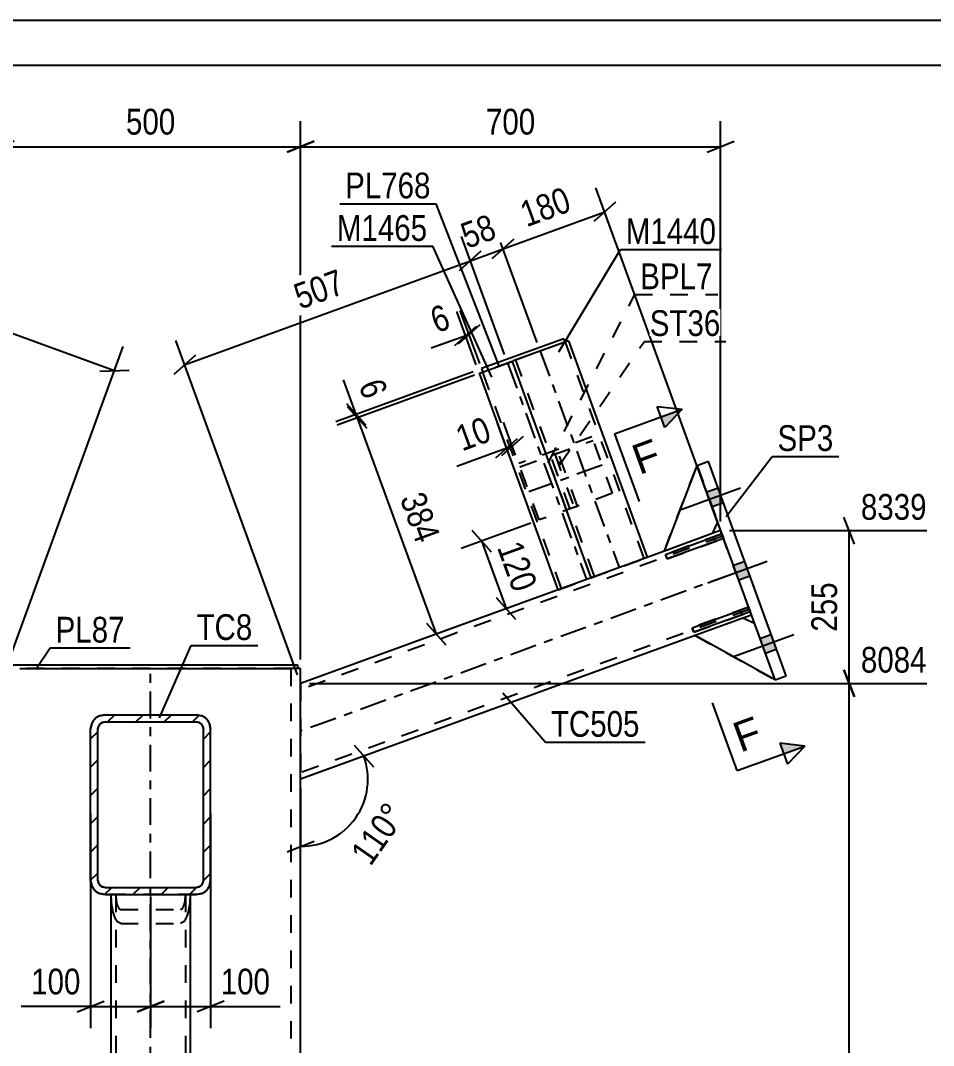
# Model space of a CAD drawing. Header units: millimetres. Extents: x 0 to 841, y 0 to 594.
# Drawn here: x 319.4 to 420.8, y 480.1 to 594 of the extents above; entities that cross this region are included whole.
import ezdxf

# ---------------------------------------------------------------- set-up
doc = ezdxf.new("R2010")
doc.units = ezdxf.units.MM
doc.linetypes.add('DXK_LINE_DOT2', pattern=[3.9198, 1.9599, -1.9599])
doc.linetypes.add('DXK_LINE_DOT3', pattern=[5.9187, 2.979, -0.9799, 0.9799, -0.9799])
doc.styles.add('Arial', font='arial.ttf', dxfattribs={"height": 0.2})
doc.styles.add('Arial Narrow', font='ARIALN.TTF', dxfattribs={"height": 0.2})

# ---------------------------------------------------------------- blocks, each defined once
blk = doc.blocks.new('Unknown-682105598-1132')
at = {"color": 5, "linetype": 'Continuous'}
for p, q in [((841, 594), (0, 594)), ((836, 589), (5, 589))]:
    blk.add_line(p, q, dxfattribs=at)
blk = doc.blocks.new('Part-682105598-3974 - 3835')
at = {"color": 2, "linetype": 'Continuous'}
for p, q in [((319.3, 521.98), (349.44, 521.98)), ((350.5, 521.98), (350.16, 521.98)), ((350.5, 244.16), (350.5, 521.98))]:
    blk.add_line(p, q, dxfattribs=at)
at = {"color": 7, "linetype": 'DXK_LINE_DOT3'}
blk.add_line((333.83, 244.16), (333.83, 521.98), dxfattribs=at)
at = {"color": 7, "linetype": 'DXK_LINE_DOT2'}
for p, q in [((350.16, 521.98), (349.18, 521.98)), ((349.43, 521.98), (349.43, 244.16))]:
    blk.add_line(p, q, dxfattribs=at)
blk = doc.blocks.new('Part-682105598-3912 - 3835')
at = {"color": 2, "linetype": 'Continuous'}
for p, q in [((329.43, 439.99), (329.43, 496.83)), ((338.23, 496.83), (338.23, 439.99))]:
    blk.add_line(p, q, dxfattribs=at)
at = {"color": 7, "linetype": 'DXK_LINE_DOT2'}
for p, q in [((329.43, 496.83), (338.23, 496.83)), ((329.96, 496.83), (329.96, 402.07)), ((337.7, 496.83), (337.7, 402.07)), ((329.51, 495.55), (329.43, 496.75)), ((329.96, 496.75), (330, 496.15)), ((337.66, 496.15), (337.7, 496.75)), ((338.23, 496.75), (338.15, 495.55)), ((330.29, 495.3), (330.5, 495.18)), ((330.5, 495.18), (337.16, 495.18)), ((337.16, 495.18), (337.37, 495.3)), ((330.5, 493.61), (330.09, 493.85)), ((330.5, 493.61), (337.16, 493.61)), ((337.57, 493.85), (337.16, 493.61)), ((329.43, 439.99), (329.43, 402.07)), ((338.23, 439.99), (338.23, 402.07)), ((329.51, 412.5), (329.43, 411.9)), ((329.74, 413.01), (329.51, 412.5)), ((330.09, 413.35), (329.74, 413.01)), ((330.5, 413.47), (330.09, 413.35)), ((330.12, 412.45), (330.29, 412.63)), ((330.29, 412.63), (330.5, 412.69)), ((330.5, 413.47), (337.16, 413.47)), ((330.5, 412.69), (337.16, 412.69)), ((337.57, 413.35), (337.16, 413.47)), ((337.16, 412.69), (337.37, 412.63)), ((337.37, 412.63), (337.54, 412.45)), ((337.92, 413.01), (337.57, 413.35)), ((338.15, 412.5), (337.92, 413.01)), ((338.23, 411.9), (338.15, 412.5)), ((329.96, 411.9), (330, 412.2)), ((330, 412.2), (330.12, 412.45)), ((337.54, 412.45), (337.66, 412.2)), ((337.66, 412.2), (337.7, 411.9)), ((329.43, 402.07), (329.51, 401.47)), ((329.51, 401.47), (329.74, 400.96)), ((330, 401.77), (329.96, 402.07)), ((330.12, 401.51), (330, 401.77)), ((330.29, 401.34), (330.12, 401.51)), ((330.5, 401.28), (330.29, 401.34)), ((330.5, 401.28), (337.16, 401.28)), ((337.37, 401.34), (337.16, 401.28)), ((337.54, 401.51), (337.37, 401.34)), ((337.66, 401.77), (337.54, 401.51)), ((337.7, 402.07), (337.66, 401.77)), ((337.92, 400.96), (338.15, 401.47)), ((338.15, 401.47), (338.23, 402.07)), ((329.74, 400.96), (330.09, 400.62)), ((330.09, 400.62), (330.5, 400.5)), ((330.5, 400.5), (337.16, 400.5)), ((337.16, 400.5), (337.57, 400.62)), ((337.57, 400.62), (337.92, 400.96))]:
    blk.add_line(p, q, dxfattribs=at)
for centre, radius, start, end in [((331.84, 496.3), 1.84, 184.5911, 212.8754), ((335.82, 496.3), 1.84, 327.1246, 355.4089), ((333.18, 495.84), 3.68, 184.5911, 212.8754), ((334.48, 495.84), 3.68, 327.1246, 355.4089)]:
    blk.add_arc(centre, radius, start, end, dxfattribs=at)
blk = doc.blocks.new('Part-682105598-3918 - 3835')
at = {"linetype": 'Continuous'}
h = blk.add_hatch(dxfattribs=at)
h.set_pattern_fill('', scale=0.7, style=0, pattern_type=0)
h.set_pattern_definition([(45, (327.164, 498.4305), (-1.57154, 1.57154), [])])
h.paths.add_polyline_path([(327.16, 515.23), (327.16, 498.43), (327.29, 497.82), (327.63, 497.3), (328.15, 496.95), (328.76, 496.83), (338.9, 496.83), (339.51, 496.95), (340.03, 497.3), (340.38, 497.82), (340.5, 498.43), (340.5, 515.23), (340.38, 515.84), (340.03, 516.36), (339.51, 516.71), (338.9, 516.83), (328.76, 516.83), (328.15, 516.71), (327.63, 516.36), (327.29, 515.84)])
h.paths.add_polyline_path([(328.2, 515.8), (328.46, 515.97), (328.76, 516.03), (338.9, 516.03), (339.2, 515.97), (339.46, 515.8), (339.64, 515.54), (339.7, 515.23), (339.7, 498.43), (339.64, 498.12), (339.46, 497.86), (339.2, 497.69), (338.9, 497.63), (328.76, 497.63), (328.46, 497.69), (328.2, 497.86), (328.02, 498.12), (327.96, 498.43), (327.96, 515.23), (328.02, 515.54)])
at = {"color": 7, "linetype": 'DXK_LINE_DOT2'}
for p, q in [((328.15, 516.71), (328.76, 516.83)), ((328.76, 516.83), (338.9, 516.83)), ((338.9, 516.83), (339.51, 516.71)), ((327.16, 515.23), (327.29, 515.84)), ((327.16, 498.43), (327.16, 515.23)), ((328.02, 515.54), (327.96, 515.23)), ((327.96, 498.43), (327.96, 515.23)), ((328.76, 516.03), (328.46, 515.97)), ((328.76, 516.03), (338.9, 516.03)), ((339.2, 515.97), (338.9, 516.03)), ((339.7, 515.23), (339.64, 515.54)), ((339.7, 498.43), (339.7, 515.23)), ((340.38, 515.84), (340.5, 515.23)), ((340.5, 498.43), (340.5, 515.23)), ((327.29, 497.82), (327.16, 498.43)), ((327.96, 498.43), (328.02, 498.12)), ((339.64, 498.12), (339.7, 498.43)), ((340.5, 498.43), (340.38, 497.82)), ((328.76, 496.83), (328.15, 496.95)), ((328.46, 497.69), (328.76, 497.63)), ((328.76, 497.63), (338.9, 497.63)), ((328.76, 496.83), (338.9, 496.83)), ((338.9, 497.63), (339.2, 497.69)), ((339.51, 496.95), (338.9, 496.83))]:
    blk.add_line(p, q, dxfattribs=at)
at = {"color": 2, "linetype": 'Continuous'}
for p, q in [((328.76, 516.83), (328.15, 516.71)), ((328.76, 516.83), (338.9, 516.83)), ((339.51, 516.71), (338.9, 516.83)), ((327.29, 515.84), (327.16, 515.23)), ((327.16, 498.43), (327.16, 515.23)), ((327.96, 515.23), (328.02, 515.54)), ((327.96, 498.43), (327.96, 515.23)), ((328.46, 515.97), (328.76, 516.03)), ((328.76, 516.03), (338.9, 516.03)), ((338.9, 516.03), (339.2, 515.97)), ((339.64, 515.54), (339.7, 515.23)), ((339.7, 498.43), (339.7, 515.23)), ((340.5, 515.23), (340.38, 515.84)), ((340.5, 498.43), (340.5, 515.23)), ((327.16, 498.43), (327.29, 497.82)), ((328.02, 498.12), (327.96, 498.43)), ((339.7, 498.43), (339.64, 498.12)), ((340.38, 497.82), (340.5, 498.43)), ((328.15, 496.95), (328.76, 496.83)), ((328.76, 497.63), (328.46, 497.69)), ((328.76, 497.63), (338.9, 497.63)), ((328.76, 496.83), (338.9, 496.83)), ((339.2, 497.69), (338.9, 497.63)), ((338.9, 496.83), (339.51, 496.95))]:
    blk.add_line(p, q, dxfattribs=at)
at = {"color": 7, "linetype": 'DXK_LINE_DOT3'}
blk.add_line((333.83, 506.83), (333.83, 506.83), dxfattribs=at)
at = {"color": 7, "linetype": 'DXK_LINE_DOT2'}
for centre, radius, start, end in [((328.76, 515.23), 1.6, 112.5, 157.5), ((338.9, 515.23), 1.6, 22.5, 67.5), ((328.76, 515.23), 0.8, 112.5, 157.5), ((338.9, 515.23), 0.8, 22.5, 67.5), ((328.76, 498.43), 0.8, 202.5, 247.5), ((338.9, 498.43), 0.8, 292.5, 337.5), ((328.76, 498.43), 1.6, 202.5, 247.5), ((338.9, 498.43), 1.6, 292.5, 337.5)]:
    blk.add_arc(centre, radius, start, end, dxfattribs=at)
at = {"color": 2, "linetype": 'Continuous'}
for centre, radius, start, end in [((328.76, 515.23), 1.6, 112.5, 157.5), ((338.9, 515.23), 1.6, 22.5, 67.5), ((328.76, 515.23), 0.8, 112.5, 157.5), ((338.9, 515.23), 0.8, 22.5, 67.5), ((328.76, 498.43), 0.8, 202.5, 247.5), ((338.9, 498.43), 0.8, 292.5, 337.5), ((328.76, 498.43), 1.6, 202.5, 247.5), ((338.9, 498.43), 1.6, 292.5, 337.5)]:
    blk.add_arc(centre, radius, start, end, dxfattribs=at)
blk = doc.blocks.new('Part-682105598-32477 - 3835')
at = {"color": 7, "linetype": 'DXK_LINE_DOT2'}
for p, q in [((382.88, 547.71), (374.74, 544.74)), ((374.87, 544.37), (383.02, 547.33)), ((385.16, 541.44), (382.88, 547.71)), ((377.02, 538.48), (374.74, 544.74)), ((385.16, 541.44), (377.02, 538.48))]:
    blk.add_line(p, q, dxfattribs=at)
at = {"color": 7, "linetype": 'DXK_LINE_DOT3'}
blk.add_line((384.02, 544.57), (375.88, 541.61), dxfattribs=at)
blk = doc.blocks.new('Part-682105598-3948 - 3835')
at = {"color": 2, "linetype": 'Continuous'}
for p, q in [((390.93, 535.02), (394.57, 544.51)), ((396.85, 538.24), (396.25, 536.96)), ((396.25, 536.96), (390.93, 535.02))]:
    blk.add_line(p, q, dxfattribs=at)
at = {"color": 7, "linetype": 'DXK_LINE_DOT2'}
blk.add_line((396.85, 538.24), (394.57, 544.51), dxfattribs=at)
blk = doc.blocks.new('Bolt-682105598-3932 - 3835')
at = {"linetype": 'Continuous'}
for points in [[(397.49, 540.39), (396.9, 542.02), (395.64, 541.56), (396.24, 539.94)], [(397.49, 540.39), (396.9, 542.02), (395.64, 541.56), (396.24, 539.94)], [(397.49, 540.39), (396.9, 542.02), (395.64, 541.56), (396.24, 539.94)], [(400.45, 532.25), (399.86, 533.88), (398.61, 533.42), (399.2, 531.79)], [(400.45, 532.25), (399.86, 533.88), (398.61, 533.42), (399.2, 531.79)], [(403.42, 524.1), (402.83, 525.73), (401.57, 525.28), (402.17, 523.65)], [(403.42, 524.1), (402.83, 525.73), (401.57, 525.28), (402.17, 523.65)], [(403.42, 524.1), (402.83, 525.73), (401.57, 525.28), (402.17, 523.65)]]:
    blk.add_hatch(color=1, dxfattribs=at).paths.add_polyline_path(points)
at = {"color": 1, "linetype": 'Continuous'}
for p, q in [((399.39, 542), (392.81, 539.61)), ((399.39, 542), (392.81, 539.61)), ((399.39, 542), (392.81, 539.61)), ((396.9, 542.02), (395.64, 541.56)), ((396.9, 542.02), (395.64, 541.56)), ((396.9, 542.02), (395.64, 541.56)), ((397.49, 540.39), (396.24, 539.94)), ((397.49, 540.39), (396.24, 539.94)), ((397.49, 540.39), (396.24, 539.94)), ((402.35, 533.86), (395.77, 531.47)), ((402.35, 533.86), (395.77, 531.47)), ((399.86, 533.88), (398.61, 533.42)), ((399.86, 533.88), (398.61, 533.42)), ((400.45, 532.25), (399.2, 531.79)), ((400.45, 532.25), (399.2, 531.79)), ((405.31, 525.72), (398.74, 523.32)), ((405.31, 525.72), (398.74, 523.32)), ((405.31, 525.72), (398.74, 523.32)), ((402.83, 525.73), (401.57, 525.28)), ((402.83, 525.73), (401.57, 525.28)), ((402.83, 525.73), (401.57, 525.28)), ((403.42, 524.1), (402.17, 523.65)), ((403.42, 524.1), (402.17, 523.65)), ((403.42, 524.1), (402.17, 523.65))]:
    blk.add_line(p, q, dxfattribs=at)
blk = doc.blocks.new('Part-682105598-3946 - 3835')
at = {"color": 2, "linetype": 'Continuous'}
for p, q in [((399.67, 527.57), (394.35, 525.63)), ((400.96, 526.97), (399.67, 527.57)), ((403.24, 520.7), (394.35, 525.63))]:
    blk.add_line(p, q, dxfattribs=at)
at = {"color": 7, "linetype": 'DXK_LINE_DOT2'}
blk.add_line((403.24, 520.7), (400.96, 526.97), dxfattribs=at)
blk = doc.blocks.new('Part-682105598-3947 - 3835')
at = {"color": 7, "linetype": 'DXK_LINE_DOT2'}
for p, q in [((399.67, 527.57), (394.35, 525.63)), ((400.96, 526.97), (399.67, 527.57)), ((403.24, 520.7), (400.96, 526.97)), ((394.35, 525.63), (403.24, 520.7))]:
    blk.add_line(p, q, dxfattribs=at)
blk = doc.blocks.new('Part-682105598-3949 - 3835')
at = {"color": 7, "linetype": 'DXK_LINE_DOT2'}
for p, q in [((390.93, 535.02), (394.57, 544.51)), ((394.57, 544.51), (396.85, 538.24)), ((396.85, 538.24), (396.25, 536.96)), ((396.25, 536.96), (390.93, 535.02))]:
    blk.add_line(p, q, dxfattribs=at)
blk = doc.blocks.new('Part-682105598-3950 - 3835')
at = {"color": 2, "linetype": 'Continuous'}
for p, q in [((391.07, 534.65), (397.33, 536.93)), ((397.33, 536.93), (397.51, 536.43)), ((397.51, 536.43), (391.25, 534.15)), ((391.25, 534.15), (391.07, 534.65))]:
    blk.add_line(p, q, dxfattribs=at)
at = {"color": 7, "linetype": 'DXK_LINE_DOT2'}
blk.add_line((396.57, 536.09), (396.39, 536.59), dxfattribs=at)
blk = doc.blocks.new('Part-682105598-3951 - 3835')
at = {"color": 2, "linetype": 'Continuous'}
for p, q in [((394.03, 526.5), (400.3, 528.78)), ((400.3, 528.78), (400.48, 528.28)), ((400.48, 528.28), (394.21, 526)), ((394.21, 526), (394.03, 526.5))]:
    blk.add_line(p, q, dxfattribs=at)
at = {"color": 7, "linetype": 'DXK_LINE_DOT2'}
blk.add_line((399.54, 527.94), (399.36, 528.44), dxfattribs=at)
blk = doc.blocks.new('Part-682105598-3952 - 3835')
at = {"color": 7, "linetype": 'DXK_LINE_DOT2'}
for p, q in [((397.33, 536.93), (391.07, 534.65)), ((397.51, 536.43), (397.33, 536.93)), ((391.25, 534.15), (397.51, 536.43)), ((396.57, 536.09), (396.39, 536.59)), ((391.07, 534.65), (391.25, 534.15))]:
    blk.add_line(p, q, dxfattribs=at)
blk = doc.blocks.new('Part-682105598-3953 - 3835')
at = {"color": 7, "linetype": 'DXK_LINE_DOT2'}
for p, q in [((400.3, 528.78), (394.03, 526.5)), ((400.48, 528.28), (400.3, 528.78)), ((394.21, 526), (400.48, 528.28)), ((399.36, 528.44), (399.54, 527.94)), ((394.03, 526.5), (394.21, 526))]:
    blk.add_line(p, q, dxfattribs=at)
blk = doc.blocks.new('Part-682105598-3995 - 3835')
at = {"color": 7, "linetype": 'DXK_LINE_DOT2'}
for p, q in [((328.76, 516.83), (328.15, 516.71)), ((328.76, 516.83), (338.9, 516.83)), ((339.51, 516.71), (338.9, 516.83)), ((327.29, 515.84), (327.16, 515.23)), ((327.16, 498.43), (327.16, 515.23)), ((327.96, 515.23), (328.02, 515.54)), ((327.96, 498.43), (327.96, 515.23)), ((328.46, 515.97), (328.76, 516.03)), ((328.76, 516.03), (338.9, 516.03)), ((338.9, 516.03), (339.2, 515.97)), ((339.64, 515.54), (339.7, 515.23)), ((339.7, 498.43), (339.7, 515.23)), ((340.5, 515.23), (340.38, 515.84)), ((340.5, 498.43), (340.5, 515.23)), ((327.16, 498.43), (327.29, 497.82)), ((328.02, 498.12), (327.96, 498.43)), ((339.7, 498.43), (339.64, 498.12)), ((340.38, 497.82), (340.5, 498.43)), ((328.15, 496.95), (328.76, 496.83)), ((328.76, 497.63), (328.46, 497.69)), ((328.76, 497.63), (338.9, 497.63)), ((338.9, 496.83), (328.76, 496.83)), ((339.2, 497.69), (338.9, 497.63)), ((338.9, 496.83), (339.51, 496.95))]:
    blk.add_line(p, q, dxfattribs=at)
at = {"color": 7, "linetype": 'DXK_LINE_DOT3'}
blk.add_line((333.83, 506.83), (333.83, 506.83), dxfattribs=at)
at = {"color": 7, "linetype": 'DXK_LINE_DOT2'}
for centre, radius, start, end in [((328.76, 515.23), 1.6, 112.5, 157.5), ((338.9, 515.23), 1.6, 22.5, 67.5), ((328.76, 515.23), 0.8, 112.5, 157.5), ((338.9, 515.23), 0.8, 22.5, 67.5), ((328.76, 498.43), 0.8, 202.5, 247.5), ((338.9, 498.43), 0.8, 292.5, 337.5), ((328.76, 498.43), 1.6, 202.5, 247.5), ((338.9, 498.43), 1.6, 292.5, 337.5)]:
    blk.add_arc(centre, radius, start, end, dxfattribs=at)
blk = doc.blocks.new('Part-682105598-4023 - 3835')
at = {"color": 2, "linetype": 'Continuous'}
for p, q in [((317.5, 521.98), (317.5, 522.38)), ((317.5, 522.38), (350.16, 522.38)), ((318.23, 521.98), (317.5, 521.98)), ((350.16, 521.98), (349.44, 521.98)), ((350.16, 522.38), (350.16, 521.98))]:
    blk.add_line(p, q, dxfattribs=at)
at = {"color": 7, "linetype": 'DXK_LINE_DOT2'}
blk.add_line((349.44, 521.98), (318.23, 521.98), dxfattribs=at)
blk = doc.blocks.new('Part-682105598-4032 - 3835')
at = {"color": 7, "linetype": 'DXK_LINE_DOT2'}
for p, q in [((397.42, 536.68), (350.5, 519.6)), ((396.25, 536.96), (390.93, 535.02)), ((400.61, 527.91), (397.19, 537.3)), ((400.39, 528.53), (350.5, 510.38)), ((399.67, 527.57), (394.35, 525.63)), ((350.5, 520.31), (350.5, 509.67))]:
    blk.add_line(p, q, dxfattribs=at)
at = {"color": 2, "linetype": 'Continuous'}
for p, q in [((397.19, 537.3), (396.25, 536.96)), ((390.93, 535.02), (350.5, 520.31)), ((400.61, 527.91), (399.67, 527.57)), ((394.35, 525.63), (350.5, 509.67))]:
    blk.add_line(p, q, dxfattribs=at)
at = {"color": 7, "linetype": 'DXK_LINE_DOT3'}
blk.add_line((398.9, 532.61), (350.5, 514.99), dxfattribs=at)
blk = doc.blocks.new('Part-682105598-4042 - 3835')
at = {"color": 2, "linetype": 'Continuous'}
for p, q in [((395.83, 544.96), (394.57, 544.51)), ((404.49, 521.16), (395.83, 544.96)), ((403.24, 520.7), (394.57, 544.51)), ((403.24, 520.7), (404.49, 521.16))]:
    blk.add_line(p, q, dxfattribs=at)
blk = doc.blocks.new('Part-682105598-32472 - 3835')
at = {"color": 2, "linetype": 'Continuous'}
for q in [(374.13, 556.15), (389.03, 534.33)]:
    blk.add_line((380.28, 558.39), q, dxfattribs=at)
at = {"color": 7, "linetype": 'DXK_LINE_DOT3'}
blk.add_line((377.14, 557.25), (385.9, 533.19), dxfattribs=at)
at = {"color": 7, "linetype": 'DXK_LINE_DOT2'}
for p, q in [((379.9, 558.25), (388.66, 534.19)), ((374.13, 556.15), (374.01, 556.11)), ((374.01, 556.11), (382.77, 532.05)), ((374.39, 556.25), (374.42, 556.26)), ((374.39, 556.25), (383.15, 532.19)), ((382.77, 532.05), (389.03, 534.33)), ((389.03, 534.33), (389.03, 534.33)), ((389.03, 534.33), (389.03, 534.33))]:
    blk.add_line(p, q, dxfattribs=at)
blk = doc.blocks.new('Part-682105598-32474 - 3835')
at = {"color": 2, "linetype": 'Continuous'}
for p, q in [((370.37, 554.79), (374.01, 556.11)), ((374.01, 556.11), (382.77, 532.05)), ((379.13, 530.73), (370.37, 554.79))]:
    blk.add_line(p, q, dxfattribs=at)
at = {"color": 7, "linetype": 'DXK_LINE_DOT2'}
for p, q in [((379.51, 530.86), (370.75, 554.92)), ((379.13, 530.72), (382.77, 532.05)), ((382.77, 532.05), (382.77, 532.05)), ((382.77, 532.05), (382.77, 532.05)), ((382.77, 532.05), (382.77, 532.05)), ((379.13, 530.73), (379.13, 530.72)), ((379.13, 530.72), (379.13, 530.73))]:
    blk.add_line(p, q, dxfattribs=at)
at = {"color": 7, "linetype": 'DXK_LINE_DOT3'}
blk.add_line((373.5, 555.93), (382.26, 531.86), dxfattribs=at)
blk = doc.blocks.new('Part-682105598-32476 - 3835')
at = {"color": 2, "linetype": 'Continuous'}
for p, q in [((379.76, 558.63), (370.61, 555.3)), ((379.9, 558.25), (379.76, 558.63)), ((374.13, 556.15), (374.01, 556.11)), ((370.61, 555.3), (370.75, 554.92))]:
    blk.add_line(p, q, dxfattribs=at)
at = {"color": 7, "linetype": 'DXK_LINE_DOT2'}
for p, q in [((379.9, 558.25), (374.13, 556.15)), ((374.01, 556.11), (370.75, 554.92))]:
    blk.add_line(p, q, dxfattribs=at)
blk = doc.blocks.new('Part-682105598-32478 - 3835')
at = {"color": 7, "linetype": 'DXK_LINE_DOT2'}
for p, q in [((379.14, 545.92), (378.76, 545.78)), ((378.76, 545.78), (380.9, 539.89)), ((381.28, 540.03), (379.14, 545.92)), ((379.1, 544.84), (379.48, 544.98)), ((380.9, 539.89), (381.28, 540.03))]:
    blk.add_line(p, q, dxfattribs=at)
blk = doc.blocks.new('StraightDimension-682105598-35971 - 3835')
at = {"color": 7, "linetype": 'Continuous'}
for p, q in [((294.5, 556.87), (299.03, 569.32)), ((299.67, 566.69), (296.44, 566.59)), ((298.05, 566.64), (329.82, 555.08)), ((317.51, 521.25), (330.79, 557.75)), ((328.2, 555.03), (331.43, 555.13))]:
    blk.add_line(p, q, dxfattribs=at)
at = {"color": 0}
blk.add_wipeout([(317.33, 560.42), (318.77, 564.37), (312.49, 566.65), (311.05, 562.71)], dxfattribs=at)
at = {"color": 3, "style": 'Arial Narrow'}
blk.add_text('507', height=2.863, rotation=-20.002, dxfattribs=at).set_placement((311.82, 563.06))
blk = doc.blocks.new('StraightDimension-682105598-36334 - 3835')
at = {"color": 7, "linetype": 'Continuous'}
for p, q in [((396.85, 538.24), (383.32, 575.41)), ((385.5, 573.81), (383.1, 571.66)), ((373.01, 568.62), (384.3, 572.73)), ((376.8, 558.19), (372.03, 571.3)), ((371.8, 567.55), (374.21, 569.7))]:
    blk.add_line(p, q, dxfattribs=at)
at = {"color": 0}
blk.add_wipeout([(381.54, 572.53), (380.1, 576.47), (373.82, 574.19), (375.26, 570.24)], dxfattribs=at)
at = {"color": 3, "style": 'Arial Narrow'}
blk.add_text('180', height=2.863, rotation=20.002, dxfattribs=at).set_placement((375.61, 571.01))
blk = doc.blocks.new('StraightDimension-682105598-4086 - 3835')
at = {"color": 7, "linetype": 'Continuous'}
for p, q in [((340.5, 505.83), (340.5, 481.99)), ((333.83, 496.63), (333.83, 481.99)), ((332.33, 483.79), (335.33, 484.99)), ((333.83, 484.39), (340.5, 484.39)), ((342, 484.99), (339, 483.79)), ((340.5, 484.39), (348.23, 484.39)), ((340.5, 484.39), (348.23, 484.39))]:
    blk.add_line(p, q, dxfattribs=at)
at = {"color": 0}
blk.add_wipeout([(347.71, 485.14), (347.71, 489.34), (341.02, 489.34), (341.02, 485.14)], dxfattribs=at)
at = {"color": 3, "style": 'Arial Narrow'}
blk.add_text('100', height=2.863, dxfattribs=at).set_placement((341.62, 485.74))
blk = doc.blocks.new('StraightDimension-682105598-4109 - 3835')
at = {"color": 7, "linetype": 'Continuous'}
for p, q in [((327.16, 505.83), (327.16, 481.99)), ((333.83, 496.63), (333.83, 481.99)), ((327.16, 484.39), (319.43, 484.39)), ((327.16, 484.39), (319.43, 484.39)), ((325.66, 483.79), (328.66, 484.99)), ((327.16, 484.39), (333.83, 484.39)), ((335.33, 484.99), (332.33, 483.79))]:
    blk.add_line(p, q, dxfattribs=at)
at = {"color": 0}
blk.add_wipeout([(326.64, 485.14), (326.64, 489.34), (319.95, 489.34), (319.95, 485.14)], dxfattribs=at)
at = {"color": 3, "style": 'Arial Narrow'}
blk.add_text('100', height=2.863, dxfattribs=at).set_placement((320.55, 485.74))
blk = doc.blocks.new('AngleDimension-682105598-12194 - 3835')
at = {"color": 7, "linetype": 'Continuous'}
for p, q in [((356.45, 513.43), (358.6, 511.02)), ((357.52, 512.22), (350.5, 509.67)), ((350.5, 502.19), (350.5, 509.67)), ((350.5, 508.67), (350.5, 502.19)), ((349, 501.59), (352, 502.79))]:
    blk.add_line(p, q, dxfattribs=at)
blk.add_arc((350.5, 509.67), 7.48, 270, 19.9997, dxfattribs=at)
at = {"color": 0}
blk.add_wipeout([(363.18, 505.85), (359.74, 508.26), (354.98, 501.47), (358.42, 499.06)], dxfattribs=at)
at = {"color": 3, "style": 'Arial Narrow'}
blk.add_text('110°', height=2.863, rotation=54.9982, dxfattribs=at).set_placement((358.27, 499.9))
blk = doc.blocks.new('StraightDimension-682105598-29090 - 3835')
at = {"color": 7, "linetype": 'Continuous'}
for p, q in [((412.08, 535.8), (410.88, 538.8)), ((398.19, 537.3), (420.1, 537.3)), ((411.48, 520.31), (411.48, 537.3)), ((410.88, 521.81), (412.08, 518.81)), ((351.5, 520.31), (420.1, 520.31))]:
    blk.add_line(p, q, dxfattribs=at)
at = {"color": 0}
blk.add_wipeout([(410.73, 532.15), (406.53, 532.15), (406.53, 525.46), (410.73, 525.46)], dxfattribs=at)
at = {"color": 3, "style": 'Arial Narrow'}
blk.add_text('255', height=2.863, rotation=90.0002, dxfattribs=at).set_placement((410.13, 526.06))
at = {"color": 0, "linetype": 'Continuous'}
blk.add_wipeout([(420.7, 537.9), (420.7, 542.1), (412.18, 542.1), (412.18, 537.9)], dxfattribs=at)
at = {"color": 3, "linetype": 'Continuous', "style": 'Arial Narrow'}
blk.add_text('8339', height=2.863, dxfattribs=at).set_placement((412.78, 538.5))
blk = doc.blocks.new('StraightDimension-682105598-29091 - 3835')
at = {"color": 7, "linetype": 'Continuous'}
for p, q in [((412.08, 518.81), (410.88, 521.81)), ((351.5, 520.31), (420.1, 520.31)), ((411.48, 304.2), (411.48, 520.31))]:
    blk.add_line(p, q, dxfattribs=at)
at = {"color": 0, "linetype": 'Continuous'}
blk.add_wipeout([(420.7, 520.91), (420.7, 525.11), (412.18, 525.11), (412.18, 520.91)], dxfattribs=at)
at = {"color": 3, "linetype": 'Continuous', "style": 'Arial Narrow'}
blk.add_text('8084', height=2.863, dxfattribs=at).set_placement((412.78, 521.51))
blk = doc.blocks.new('StraightDimension-682105598-29312 - 3835')
at = {"color": 7, "linetype": 'Continuous'}
for p, q in [((350.5, 522.98), (350.5, 582.82)), ((397.19, 538.3), (397.19, 582.82)), ((352, 580.57), (349, 579.37)), ((350.5, 579.97), (397.19, 579.97)), ((395.69, 579.37), (398.69, 580.57))]:
    blk.add_line(p, q, dxfattribs=at)
at = {"color": 0}
blk.add_wipeout([(377.19, 580.72), (377.19, 584.92), (370.5, 584.92), (370.5, 580.72)], dxfattribs=at)
at = {"color": 3, "style": 'Arial Narrow'}
blk.add_text('700', height=2.863, dxfattribs=at).set_placement((371.1, 581.32))
blk = doc.blocks.new('StraightDimension-682105598-29313 - 3835')
at = {"color": 7, "linetype": 'Continuous'}
for p, q in [((317.16, 522.98), (317.16, 582.82)), ((350.5, 522.98), (350.5, 582.82)), ((318.66, 580.57), (315.66, 579.37)), ((317.16, 579.97), (350.5, 579.97)), ((349, 579.37), (352, 580.57))]:
    blk.add_line(p, q, dxfattribs=at)
at = {"color": 0}
blk.add_wipeout([(337.17, 580.72), (337.17, 584.92), (330.49, 584.92), (330.49, 580.72)], dxfattribs=at)
at = {"color": 3, "style": 'Arial Narrow'}
blk.add_text('500', height=2.863, dxfattribs=at).set_placement((331.09, 581.32))
blk = doc.blocks.new('StraightDimension-682105598-36335 - 3835')
at = {"color": 7, "linetype": 'Continuous'}
for p, q in [((376.8, 558.19), (372.03, 571.3)), ((373.16, 556.87), (368.39, 569.98)), ((369.37, 567.3), (373.01, 568.62)), ((374.21, 569.7), (371.8, 567.55)), ((368.16, 566.22), (370.57, 568.38))]:
    blk.add_line(p, q, dxfattribs=at)
at = {"color": 0}
blk.add_wipeout([(373.21, 569.5), (371.77, 573.44), (367.21, 571.78), (368.65, 567.84)], dxfattribs=at)
at = {"color": 3, "style": 'Arial Narrow'}
blk.add_text('58', height=2.863, rotation=20.002, dxfattribs=at).set_placement((369.01, 568.6))
blk = doc.blocks.new('StraightDimension-682105598-36336 - 3835')
at = {"color": 7, "linetype": 'Continuous'}
for p, q in [((373.16, 556.87), (368.39, 569.98)), ((368.16, 566.22), (370.57, 568.38)), ((337.6, 555.74), (369.37, 567.3)), ((350.16, 521.25), (336.63, 558.42)), ((338.81, 556.81), (336.4, 554.66))]:
    blk.add_line(p, q, dxfattribs=at)
at = {"color": 0}
blk.add_wipeout([(356.37, 563.37), (354.93, 567.31), (348.65, 565.03), (350.09, 561.08)], dxfattribs=at)
at = {"color": 3, "style": 'Arial Narrow'}
blk.add_text('507', height=2.863, rotation=20.002, dxfattribs=at).set_placement((350.45, 561.85))
blk = doc.blocks.new('StraightDimension-682105598-36398 - 3835')
at = {"color": 7, "linetype": 'Continuous'}
for p, q in [((369.81, 554.58), (354.55, 549.03)), ((357.88, 548.64), (355.72, 551.05)), ((356.8, 549.85), (365.56, 525.79)), ((378.19, 530.38), (363.3, 524.96)), ((364.48, 526.99), (366.64, 524.58))]:
    blk.add_line(p, q, dxfattribs=at)
at = {"color": 0}
blk.add_wipeout([(363.03, 534.93), (366.98, 536.37), (364.69, 542.65), (360.74, 541.21)], dxfattribs=at)
at = {"color": 3, "style": 'Arial Narrow'}
blk.add_text('384', height=2.863, rotation=-69.9983, dxfattribs=at).set_placement((361.51, 540.86))
blk = doc.blocks.new('StraightDimension-682105598-36399 - 3835')
at = {"color": 7, "linetype": 'Continuous'}
for p, q in [((369.67, 554.96), (354.41, 549.4)), ((369.81, 554.58), (354.55, 549.03)), ((355.59, 551.43), (357.74, 549.02)), ((357.88, 548.64), (355.72, 551.05)), ((356.66, 550.22), (356.8, 549.85))]:
    blk.add_line(p, q, dxfattribs=at)
at = {"color": 0}
blk.add_wipeout([(357.19, 550.97), (361.14, 552.41), (360.1, 555.26), (356.15, 553.82)], dxfattribs=at)
at = {"color": 7, "linetype": 'Continuous'}
blk.add_line((356.66, 550.22), (355.27, 554.06), dxfattribs=at)
blk.add_line((356.66, 550.22), (355.27, 554.06), dxfattribs=at)
at = {"color": 3, "style": 'Arial Narrow'}
blk.add_text('6', height=2.86, rotation=-69.9983, dxfattribs=at).set_placement((356.92, 553.46))
blk = doc.blocks.new('StraightDimension-682105598-36423 - 3835')
at = {"color": 7, "linetype": 'Continuous'}
for p, q in [((370.41, 555.86), (368.25, 561.78)), ((370.03, 555.73), (367.88, 561.64)), ((367.65, 557.88), (370.06, 560.04)), ((370.43, 560.18), (368.02, 558.02)), ((368.85, 558.96), (369.23, 559.1))]:
    blk.add_line(p, q, dxfattribs=at)
at = {"color": 0}
blk.add_wipeout([(368.1, 559.49), (366.67, 563.43), (363.82, 562.4), (365.26, 558.45)], dxfattribs=at)
at = {"color": 7, "linetype": 'Continuous'}
blk.add_line((368.85, 558.96), (365.02, 557.57), dxfattribs=at)
blk.add_line((368.85, 558.96), (365.02, 557.57), dxfattribs=at)
at = {"color": 3, "style": 'Arial Narrow'}
blk.add_text('6', height=2.86, rotation=20.002, dxfattribs=at).set_placement((365.62, 559.22))
blk = doc.blocks.new('StraightDimension-682105598-36446 - 3835')
at = {"color": 7, "linetype": 'Continuous'}
for p, q in [((376.08, 538.14), (368.35, 535.32)), ((369.53, 537.35), (371.68, 534.94)), ((370.61, 536.15), (373.35, 528.62)), ((378.19, 530.38), (371.09, 527.8)), ((374.42, 527.41), (372.27, 529.82))]:
    blk.add_line(p, q, dxfattribs=at)
at = {"color": 0}
blk.add_wipeout([(373.82, 529.5), (377.77, 530.93), (375.48, 537.22), (371.54, 535.78)], dxfattribs=at)
at = {"color": 3, "style": 'Arial Narrow'}
blk.add_text('120', height=2.863, rotation=-69.9983, dxfattribs=at).set_placement((372.31, 535.42))
blk = doc.blocks.new('StraightDimension-682105598-36485 - 3835')
at = {"color": 7, "linetype": 'Continuous'}
for p, q in [((374.39, 545.68), (373.06, 549.36)), ((373.77, 545.45), (372.43, 549.13)), ((372.2, 545.37), (374.61, 547.53)), ((375.24, 547.76), (372.83, 545.6)), ((373.41, 546.45), (374.03, 546.68))]:
    blk.add_line(p, q, dxfattribs=at)
at = {"color": 0}
blk.add_wipeout([(372.66, 546.98), (371.22, 550.92), (366.66, 549.26), (368.09, 545.32)], dxfattribs=at)
at = {"color": 7, "linetype": 'Continuous'}
blk.add_line((373.41, 546.45), (367.86, 544.43), dxfattribs=at)
blk.add_line((373.41, 546.45), (367.86, 544.43), dxfattribs=at)
at = {"color": 3, "style": 'Arial Narrow'}
blk.add_text('10', height=2.863, rotation=20.002, dxfattribs=at).set_placement((368.45, 546.09))
blk = doc.blocks.new('Mark-682105598-32601 - 3835')
at = {"color": 30, "linetype": 'Continuous'}
for p in [(353.93, 568.9), (371.74, 554.36)]:
    blk.add_line(p, (365.18, 568.9), dxfattribs=at)
at = {"color": 0}
blk.add_wipeout([(364.58, 569.5), (364.58, 572.5), (354.53, 572.5), (354.53, 569.5)], dxfattribs=at)
blk.add_wipeout([(364.58, 569.5), (364.58, 572.5), (354.53, 572.5), (354.53, 569.5)], dxfattribs=at)
at = {"color": 3, "style": 'Arial Narrow'}
blk.add_text('M1465', height=2.863, dxfattribs=at).set_placement((354.53, 569.5))
blk = doc.blocks.new('Mark-682105598-3914 - 3835')
at = {"color": 30, "linetype": 'Continuous'}
for p, q in [((334.82, 516.47), (338.33, 524.54)), ((338.33, 524.54), (345.73, 524.54))]:
    blk.add_line(p, q, dxfattribs=at)
at = {"color": 0}
blk.add_wipeout([(345.13, 525.14), (345.13, 528.14), (338.93, 528.14), (338.93, 525.14)], dxfattribs=at)
blk.add_wipeout([(345.13, 525.14), (345.13, 528.14), (338.93, 528.14), (338.93, 525.14)], dxfattribs=at)
at = {"color": 3, "style": 'Arial Narrow'}
blk.add_text('TC8', height=2.863, dxfattribs=at).set_placement((338.93, 525.14))
blk = doc.blocks.new('Mark-682105598-32595 - 3835')
at = {"color": 30, "linetype": 'Continuous'}
for p, q in [((379.2, 557.17), (386.04, 568.54)), ((386.04, 568.54), (397.3, 568.54))]:
    blk.add_line(p, q, dxfattribs=at)
at = {"color": 0}
blk.add_wipeout([(396.7, 569.14), (396.7, 572.14), (386.64, 572.14), (386.64, 569.14)], dxfattribs=at)
blk.add_wipeout([(396.7, 569.14), (396.7, 572.14), (386.64, 572.14), (386.64, 569.14)], dxfattribs=at)
at = {"color": 3, "style": 'Arial Narrow'}
blk.add_text('M1440', height=2.863, dxfattribs=at).set_placement((386.64, 569.14))
blk = doc.blocks.new('Mark-682105598-4019 - 3835')
at = {"color": 30, "linetype": 'Continuous'}
for p, q in [((321.22, 522.11), (322.67, 524.25)), ((322.67, 524.25), (331.54, 524.25))]:
    blk.add_line(p, q, dxfattribs=at)
at = {"color": 0}
blk.add_wipeout([(330.94, 524.85), (330.94, 527.85), (323.27, 527.85), (323.27, 524.85)], dxfattribs=at)
blk.add_wipeout([(330.94, 524.85), (330.94, 527.85), (323.27, 527.85), (323.27, 524.85)], dxfattribs=at)
at = {"color": 3, "style": 'Arial Narrow'}
blk.add_text('PL87', height=2.863, dxfattribs=at).set_placement((323.27, 524.85))
blk = doc.blocks.new('Mark-682105598-4028 - 3835')
at = {"color": 30, "linetype": 'Continuous'}
for p, q in [((372.99, 519.26), (377.72, 513.78)), ((377.72, 513.78), (388.79, 513.78))]:
    blk.add_line(p, q, dxfattribs=at)
at = {"color": 0}
blk.add_wipeout([(388.19, 514.38), (388.19, 517.38), (378.32, 517.38), (378.32, 514.38)], dxfattribs=at)
blk.add_wipeout([(388.19, 514.38), (388.19, 517.38), (378.32, 517.38), (378.32, 514.38)], dxfattribs=at)
at = {"color": 3, "style": 'Arial Narrow'}
blk.add_text('TC505', height=2.863, dxfattribs=at).set_placement((378.32, 514.38))
blk = doc.blocks.new('Mark-682105598-4038 - 3835')
at = {"color": 30, "linetype": 'Continuous'}
for p, q in [((397.8, 538.87), (402.91, 545.55)), ((402.91, 545.55), (410.32, 545.55))]:
    blk.add_line(p, q, dxfattribs=at)
at = {"color": 0}
blk.add_wipeout([(409.72, 546.15), (409.72, 549.15), (403.51, 549.15), (403.51, 546.15)], dxfattribs=at)
blk.add_wipeout([(409.72, 546.15), (409.72, 549.15), (403.51, 549.15), (403.51, 546.15)], dxfattribs=at)
at = {"color": 3, "style": 'Arial Narrow'}
blk.add_text('SP3', height=2.863, dxfattribs=at).set_placement((403.51, 546.15))
blk = doc.blocks.new('SectionMark-682105598-17131 - 3835')
at = {"linetype": 'Continuous'}
for points in [[(391, 548.76), (390.57, 549.94), (392.92, 550.79)], [(404.19, 512.5), (403.77, 513.67), (406.54, 513.35)]]:
    blk.add_hatch(color=6, dxfattribs=at).paths.add_polyline_path(points)
at = {"color": 6, "linetype": 'Continuous'}
for p, q in [((391, 548.76), (390.14, 551.11)), ((390.14, 551.11), (392.92, 550.79)), ((392.92, 550.79), (391, 548.76)), ((406.54, 513.35), (403.77, 513.67)), ((403.77, 513.67), (404.62, 511.32)), ((406.54, 513.35), (404.62, 511.32))]:
    blk.add_line(p, q, dxfattribs=at)
at = {"color": 0, "linetype": 'Continuous'}
for points in [[(390.81, 544.44), (389.62, 547.73), (386.94, 546.75), (388.14, 543.46)], [(402.05, 513.58), (400.85, 516.87), (398.17, 515.89), (399.37, 512.6)]]:
    blk.add_wipeout(points, dxfattribs=at)
at = {"color": 6, "linetype": 'Continuous'}
for p, q in [((385.4, 548.05), (392.92, 550.79)), ((385.4, 548.05), (388.14, 540.54)), ((399.03, 510.62), (396.29, 518.14)), ((399.03, 510.62), (406.54, 513.35))]:
    blk.add_line(p, q, dxfattribs=at)
at = {"color": 3, "linetype": 'Continuous', "style": 'Arial'}
for p in [(388.14, 543.46), (399.37, 512.6)]:
    blk.add_text('F', height=3.34, rotation=20.002, dxfattribs=at).set_placement(p)
blk = doc.blocks.new('Mark-682105598-32607 - 3835')
at = {"color": 30, "linetype": 'Continuous'}
for p in [(354.85, 573.63), (372.53, 555.7)]:
    blk.add_line(p, (365.55, 573.63), dxfattribs=at)
at = {"color": 0}
blk.add_wipeout([(364.95, 574.23), (364.95, 577.23), (355.45, 577.23), (355.45, 574.23)], dxfattribs=at)
blk.add_wipeout([(364.95, 574.23), (364.95, 577.23), (355.45, 577.23), (355.45, 574.23)], dxfattribs=at)
at = {"color": 3, "style": 'Arial Narrow'}
blk.add_text('PL768', height=2.863, dxfattribs=at).set_placement((355.45, 574.23))
blk = doc.blocks.new('Mark-682105598-32610 - 3835')
at = {"color": 30, "linetype": 'DXK_LINE_DOT2'}
for p, q in [((378.01, 544.81), (387.65, 563.53)), ((387.65, 563.53), (396.89, 563.53))]:
    blk.add_line(p, q, dxfattribs=at)
at = {"color": 0}
blk.add_wipeout([(396.29, 564.13), (396.29, 567.13), (388.25, 567.13), (388.25, 564.13)], dxfattribs=at)
blk.add_wipeout([(396.29, 564.13), (396.29, 567.13), (388.25, 567.13), (388.25, 564.13)], dxfattribs=at)
at = {"color": 3, "style": 'Arial Narrow'}
blk.add_text('BPL7', height=2.863, dxfattribs=at).set_placement((388.25, 564.13))
blk = doc.blocks.new('Mark-682105598-32613 - 3835')
at = {"color": 30, "linetype": 'DXK_LINE_DOT2'}
for p, q in [((379.3, 544.65), (388.71, 558.33)), ((388.71, 558.33), (397.76, 558.33))]:
    blk.add_line(p, q, dxfattribs=at)
at = {"color": 0}
blk.add_wipeout([(397.16, 558.93), (397.16, 561.93), (389.31, 561.93), (389.31, 558.93)], dxfattribs=at)
blk.add_wipeout([(397.16, 558.93), (397.16, 561.93), (389.31, 561.93), (389.31, 558.93)], dxfattribs=at)
at = {"color": 3, "style": 'Arial Narrow'}
blk.add_text('ST36', height=2.863, dxfattribs=at).set_placement((389.31, 558.93))

msp = doc.modelspace()

# ---------------------------------------------------------------- block references
for name in ['Unknown-682105598-1132', 'Part-682105598-32476 - 3835', 'Part-682105598-32472 - 3835', 'Part-682105598-32474 - 3835', 'Part-682105598-32477 - 3835', 'Part-682105598-32478 - 3835', 'Part-682105598-4042 - 3835', 'Part-682105598-3948 - 3835', 'Part-682105598-3949 - 3835', 'Bolt-682105598-3932 - 3835', 'Part-682105598-4032 - 3835', 'Part-682105598-3950 - 3835', 'Part-682105598-3952 - 3835', 'Part-682105598-3951 - 3835', 'Part-682105598-3953 - 3835', 'Part-682105598-3946 - 3835', 'Part-682105598-3947 - 3835', 'Part-682105598-3974 - 3835', 'Part-682105598-4023 - 3835', 'Part-682105598-3918 - 3835', 'Part-682105598-3995 - 3835', 'Part-682105598-3912 - 3835']:
    msp.add_blockref(name, (0, 0))

# ---------------------------------------------------------------- next in the draw order: block references
for name in ['StraightDimension-682105598-36334 - 3835', 'StraightDimension-682105598-35971 - 3835', 'AngleDimension-682105598-12194 - 3835', 'StraightDimension-682105598-4086 - 3835']:
    msp.add_blockref(name, (0, 0))

# ---------------------------------------------------------------- next in the draw order: block references
for name in ['StraightDimension-682105598-29090 - 3835', 'StraightDimension-682105598-4109 - 3835']:
    msp.add_blockref(name, (0, 0))

# ---------------------------------------------------------------- next in the draw order: block references
msp.add_blockref('StraightDimension-682105598-29091 - 3835', (0, 0))

# ---------------------------------------------------------------- next in the draw order: block references
for name in ['StraightDimension-682105598-29312 - 3835', 'Mark-682105598-4028 - 3835']:
    msp.add_blockref(name, (0, 0))

# ---------------------------------------------------------------- next in the draw order: block references
for name in ['StraightDimension-682105598-29313 - 3835', 'StraightDimension-682105598-36335 - 3835', 'Mark-682105598-32595 - 3835', 'Mark-682105598-4038 - 3835']:
    msp.add_blockref(name, (0, 0))

# ---------------------------------------------------------------- next in the draw order: block references
for name in ['StraightDimension-682105598-36336 - 3835', 'SectionMark-682105598-17131 - 3835', 'Mark-682105598-4019 - 3835']:
    msp.add_blockref(name, (0, 0))

# ---------------------------------------------------------------- next in the draw order: block references
for name in ['StraightDimension-682105598-36398 - 3835', 'Mark-682105598-3914 - 3835']:
    msp.add_blockref(name, (0, 0))

# ---------------------------------------------------------------- next in the draw order: block references
for name in ['Mark-682105598-32610 - 3835', 'StraightDimension-682105598-36399 - 3835', 'StraightDimension-682105598-36446 - 3835']:
    msp.add_blockref(name, (0, 0))

# ---------------------------------------------------------------- next in the draw order: block references
for name in ['StraightDimension-682105598-36423 - 3835', 'Mark-682105598-32613 - 3835', 'StraightDimension-682105598-36485 - 3835']:
    msp.add_blockref(name, (0, 0))

# ---------------------------------------------------------------- next in the draw order: block references
msp.add_blockref('Mark-682105598-32601 - 3835', (0, 0))

# ---------------------------------------------------------------- next in the draw order: block references
msp.add_blockref('Mark-682105598-32607 - 3835', (0, 0))

doc.saveas('drawing.dxf')
